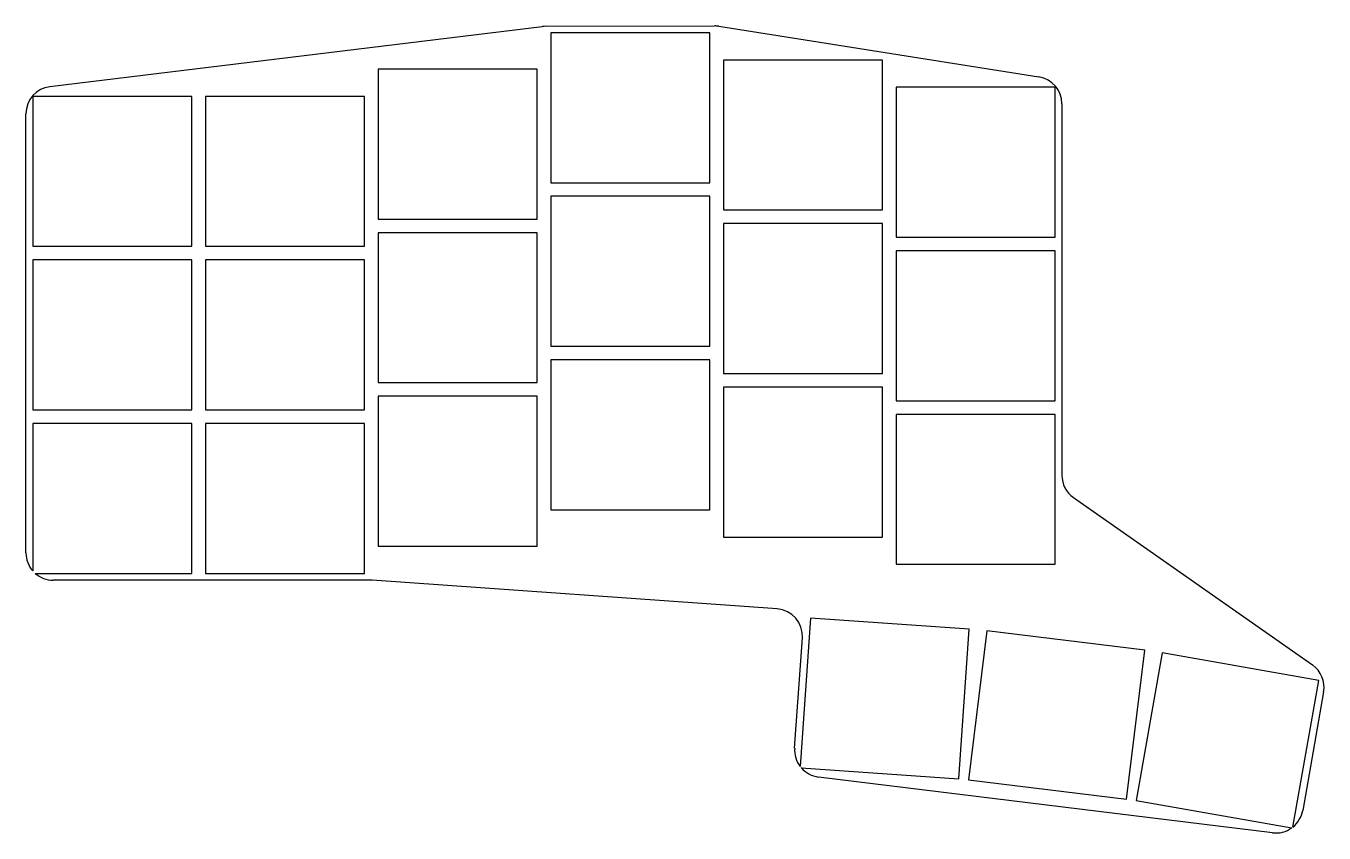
# Model space of a CAD drawing. Header units: millimetres. Extents: x 90 to 233, y -137 to -48.
import ezdxf

# ---------------------------------------------------------------- set-up
doc = ezdxf.new("R2010")
doc.units = ezdxf.units.MM

msp = doc.modelspace()

# ---------------------------------------------------------------- linework, layer by layer
for p, q in [((93.14, -54.68), (147.32, -48.06)), ((147.68, -48.04), (166.26, -48)), ((166.74, -48.04), (201.97, -53.6)), ((165.75, -48.75), (148.25, -48.75)), ((148.25, -48.75), (148.25, -65.25)), ((165.75, -65.25), (165.75, -48.75)), ((146.75, -52.75), (129.25, -52.75)), ((129.25, -52.75), (129.25, -69.25)), ((146.75, -69.25), (146.75, -52.75)), ((184.75, -51.75), (167.25, -51.75)), ((167.25, -51.75), (167.25, -68.25)), ((184.75, -68.25), (184.75, -51.75)), ((203.75, -54.75), (186.25, -54.75)), ((186.25, -54.75), (186.25, -71.25)), ((203.75, -71.25), (203.75, -54.75)), ((108.75, -55.75), (91.25, -55.75)), ((91.25, -55.75), (91.25, -72.25)), ((108.75, -72.25), (108.75, -55.75)), ((127.75, -55.75), (110.25, -55.75)), ((110.25, -55.75), (110.25, -72.25)), ((127.75, -72.25), (127.75, -55.75)), ((204.5, -56.56), (204.5, -97.44)), ((90.5, -106), (90.5, -57.66)), ((148.25, -65.25), (165.75, -65.25)), ((165.75, -66.75), (148.25, -66.75)), ((148.25, -66.75), (148.25, -83.25)), ((165.75, -83.25), (165.75, -66.75)), ((167.25, -68.25), (184.75, -68.25)), ((129.25, -69.25), (146.75, -69.25)), ((184.75, -69.75), (167.25, -69.75)), ((167.25, -69.75), (167.25, -86.25)), ((184.75, -86.25), (184.75, -69.75)), ((146.75, -70.75), (129.25, -70.75)), ((129.25, -70.75), (129.25, -87.25)), ((146.75, -87.25), (146.75, -70.75)), ((186.25, -71.25), (203.75, -71.25)), ((91.25, -72.25), (108.75, -72.25)), ((110.25, -72.25), (127.75, -72.25)), ((203.75, -72.75), (186.25, -72.75)), ((186.25, -72.75), (186.25, -89.25)), ((203.75, -89.25), (203.75, -72.75)), ((108.75, -73.75), (91.25, -73.75)), ((91.25, -73.75), (91.25, -90.25)), ((108.75, -90.25), (108.75, -73.75)), ((127.75, -73.75), (110.25, -73.75)), ((110.25, -73.75), (110.25, -90.25)), ((127.75, -90.25), (127.75, -73.75)), ((148.25, -83.25), (165.75, -83.25)), ((165.75, -84.75), (148.25, -84.75)), ((148.25, -84.75), (148.25, -101.25)), ((165.75, -101.25), (165.75, -84.75)), ((167.25, -86.25), (184.75, -86.25)), ((129.25, -87.25), (146.75, -87.25)), ((184.75, -87.75), (167.25, -87.75)), ((167.25, -87.75), (167.25, -104.25)), ((184.75, -104.25), (184.75, -87.75)), ((146.75, -88.75), (129.25, -88.75)), ((129.25, -88.75), (129.25, -105.25)), ((146.75, -105.25), (146.75, -88.75)), ((186.25, -89.25), (203.75, -89.25)), ((91.25, -90.25), (108.75, -90.25)), ((110.25, -90.25), (127.75, -90.25)), ((203.75, -90.75), (186.25, -90.75)), ((186.25, -90.75), (186.25, -107.25)), ((203.75, -107.25), (203.75, -90.75)), ((108.75, -91.75), (91.25, -91.75)), ((91.25, -91.75), (91.25, -107.98)), ((108.75, -108.25), (108.75, -91.75)), ((127.75, -91.75), (110.25, -91.75)), ((110.25, -91.75), (110.25, -108.25)), ((127.75, -108.25), (127.75, -91.75)), ((205.78, -99.9), (232.07, -118.33)), ((148.25, -101.25), (165.75, -101.25)), ((167.25, -104.25), (184.75, -104.25)), ((129.25, -105.25), (146.75, -105.25)), ((91.52, -108.25), (108.75, -108.25)), ((110.25, -108.25), (127.75, -108.25)), ((186.25, -107.25), (203.75, -107.25)), ((128.39, -109), (93.5, -109)), ((173.16, -112.15), (128.61, -109.01)), ((176.85, -113.16), (175.7, -129.51)), ((194.3, -114.38), (176.85, -113.16)), ((175.09, -127.48), (175.94, -115.35)), ((193.15, -130.84), (194.3, -114.38)), ((196.24, -114.57), (194.23, -130.95)), ((213.61, -116.7), (196.24, -114.57)), ((211.6, -133.08), (213.61, -116.7)), ((215.53, -116.99), (212.67, -133.24)), ((232.77, -120.03), (215.53, -116.99)), ((229.92, -136.17), (232.77, -120.03)), ((233.3, -121.3), (231, -134.34)), ((175.8, -129.63), (193.15, -130.84)), ((227.68, -136.8), (177.72, -130.66)), ((194.23, -130.95), (211.6, -133.08)), ((212.67, -133.24), (229.8, -136.26))]:
    msp.add_line(p, q)
for centre, start, end in [((147.69, -51.04), 90.1206, 96.9617), ((166.27, -51), 81.0274, 90.1206), ((201.5, -56.56), 0, 81.0274), ((93.5, -57.66), 96.9617, 180), ((207.5, -97.44), 180, 234.9711), ((93.5, -106), 180, 221.4096), ((93.5, -106), 228.5904, 270), ((128.39, -112), 85.9675, 90), ((172.95, -115.14), 356, 85.9675), ((230.35, -120.78), 350, 54.9711), ((178.09, -127.68), 176, 217.4096), ((178.09, -127.68), 220.3373, 262.995), ((228.05, -133.82), 308.5904, 350), ((228.05, -133.82), 262.995, 305.6493)]:
    msp.add_arc(centre, 3, start, end)

doc.saveas('drawing.dxf')
